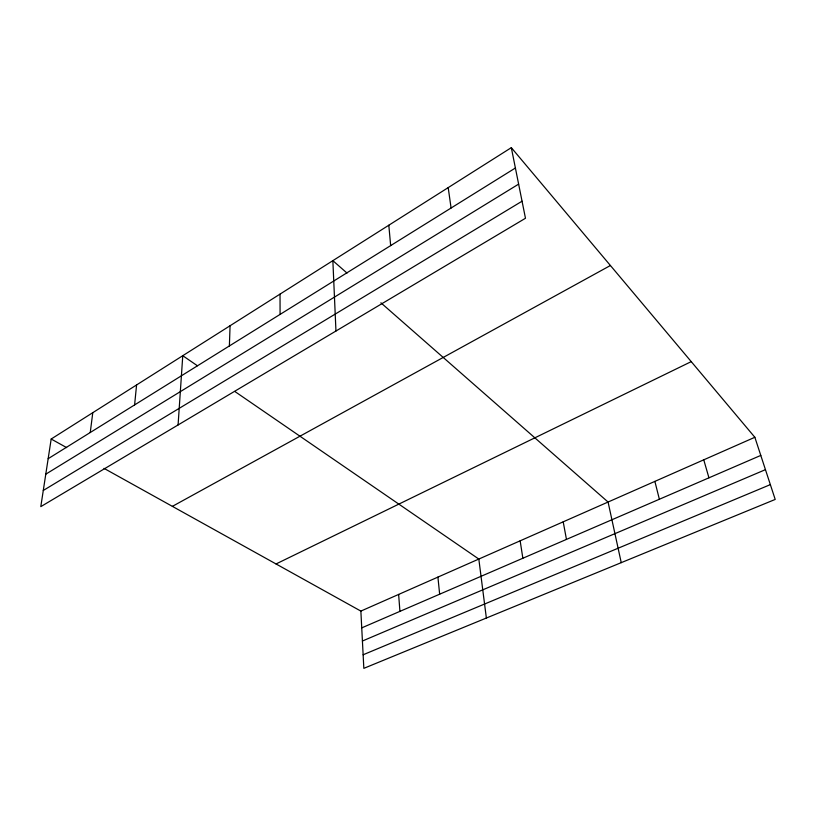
<?xml version="1.0" encoding="UTF-8"?>
<svg xmlns="http://www.w3.org/2000/svg" width="816" height="816" viewBox="0 0 816 816"><rect width="100%" height="100%" fill="white"/><g stroke="black" fill="none" stroke-linecap="round" stroke-linejoin="round"><path stroke-width="1.22" d="M229.378 345.953L230.071 325.747M178.082 424.952L182.764 355.705L197.401 365.752M134.599 404.92L136.578 384.948M90.25 432.511L92.779 412.682M51.184 439.018L40.8 506.634L525.473 218.26L511.316 147.655L51.184 439.018L66.637 447.607M48.164 458.694L515.396 168.004M45.788 474.178L518.629 184.13M43.279 490.477L522.056 201.205M172.38 506.359L610.419 265.506M276.032 563.958L691.234 361.631M360.866 611.092L754.851 437.284L775.2 499.433L363.834 668.345L360.866 611.092L104.02 468.374M361.733 627.871L760.787 455.42M362.416 641.019L765.449 469.659M363.13 654.779L770.355 484.622M234.824 391.466L478.819 559.052L486.367 618.038M346.994 273.054L332.857 260.661L335.957 331.021M380.899 302.797L608.073 502.044L621.241 562.652M511.316 147.655L754.851 437.284M703.759 459.826L708.941 477.819M654.881 481.389L659.369 499.249M563.203 521.832L566.457 539.396M520.149 540.824L522.862 558.236M448.198 187.619L451.085 208.009M437.917 577.096L439.651 594.201M388.814 225.226L390.66 245.606M398.636 594.425L399.922 611.378M280.031 294.117L280.082 314.405"/></g></svg>
